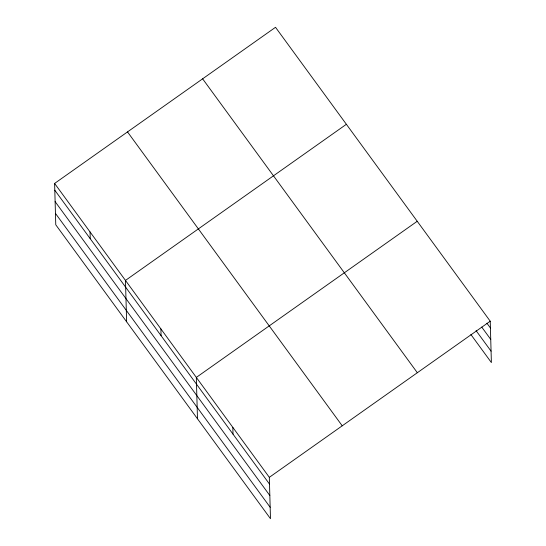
<?xml version="1.0" encoding="UTF-8"?>
<svg xmlns="http://www.w3.org/2000/svg" width="546" height="546" viewBox="0 0 546 546"><rect width="100%" height="100%" fill="white"/><g stroke="black" fill="none" stroke-linecap="round" stroke-linejoin="round"><path stroke-width="0.82" d="M54.614 183.436L269.328 477.334L270.482 518.7L55.767 224.795L54.614 183.436L275.518 27.3L490.233 321.205L491.386 362.564L470.884 334.507M346.376 124.29L125.471 280.419L126.624 321.785M417.226 221.273L196.328 377.409L197.481 418.775M269.328 477.334L490.233 321.205M486.923 323.205L490.424 327.996M481.743 327.081L490.738 339.4M476.071 330.623L491.066 351.16M202.621 78.822L417.335 372.727M127.511 131.907L342.226 425.812M54.805 190.22L269.519 484.125M55.119 201.631L269.833 495.536M55.446 213.39L270.168 507.289M232.828 427.375L233.019 434.166M160.899 328.917L161.084 335.708M90.042 231.927L90.233 238.718"/></g></svg>
